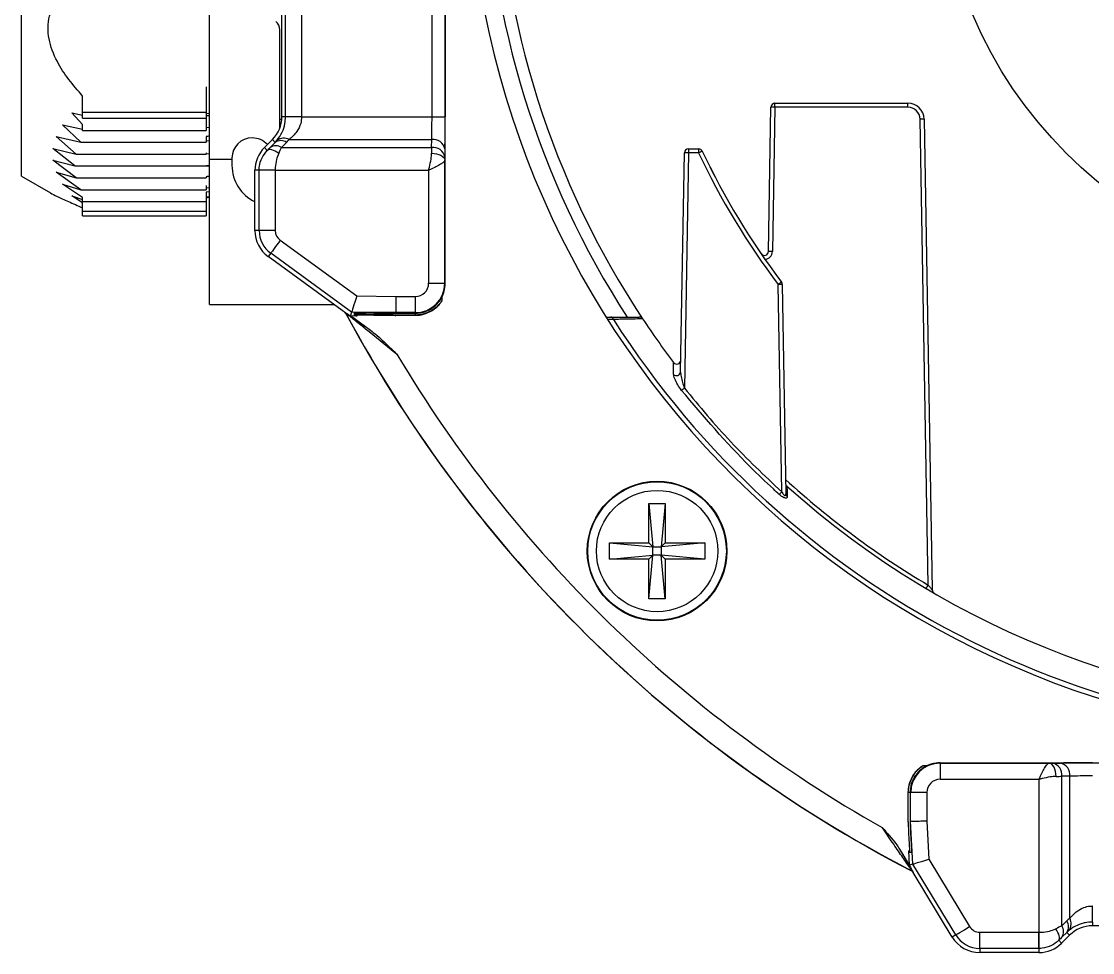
# Model space of a CAD drawing. Extents: x 7 to 135, y 1 to 99.
# Drawn here: x 52.162 to 56.149, y 41.166 to 44.635 of the extents above; entities that cross this region are included whole.
import ezdxf

# ---------------------------------------------------------------- set-up
doc = ezdxf.new("R2010")
doc.units = 0
doc.header["$MEASUREMENT"] = 0
doc.layers.add('OBJECT', color=7, linetype='CONTINUOUS')

msp = doc.modelspace()

# ---------------------------------------------------------------- linework, layer by layer
at = {"layer": 'OBJECT'}
for p, q in [((53.7394, 43.6594), (53.7394, 47.0004)), ((52.8619, 44.121), (52.8619, 46.5389)), ((53.205, 46.3802), (53.205, 44.2796)), ((53.6904, 44.2796), (53.6904, 46.3802)), ((53.7394, 46.3802), (53.7394, 44.2796)), ((52.1619, 44.0586), (52.1619, 46.0132)), ((53.1313, 44.2796), (53.1313, 44.6708)), ((53.145, 44.2796), (53.145, 44.6776)), ((53.1239, 44.271), (53.1239, 44.6039)), ((52.8494, 44.3908), (52.8494, 44.2964)), ((52.3897, 44.2964), (52.3897, 44.357)), ((54.9426, 43.778), (54.9519, 44.3153)), ((54.9669, 44.3153), (54.9576, 43.778)), ((54.9669, 44.3153), (54.9669, 44.33)), ((54.9669, 44.33), (55.4622, 44.33)), ((55.4622, 44.3153), (54.9669, 44.3153)), ((55.4622, 44.3153), (55.4622, 44.33)), ((52.3494, 44.2941), (52.3897, 44.2858)), ((52.3897, 44.2515), (52.3494, 44.2941)), ((52.3897, 44.2964), (52.8494, 44.2964)), ((52.3897, 44.2748), (52.3897, 44.2964)), ((52.3897, 44.2748), (52.8494, 44.2748)), ((52.8494, 44.2964), (52.8494, 44.2748)), ((52.8494, 44.2919), (52.8619, 44.2926)), ((52.8494, 44.2748), (52.8494, 44.229)), ((53.1239, 44.2381), (53.1239, 44.271)), ((53.1239, 44.271), (53.131, 44.271)), ((53.145, 44.2796), (53.1313, 44.2796)), ((53.205, 44.2796), (53.145, 44.2796)), ((53.205, 44.2796), (53.6904, 44.2796)), ((53.6904, 44.2796), (53.7394, 44.2796)), ((55.5375, 42.535), (55.5072, 44.271)), ((55.5222, 44.271), (55.5528, 42.5172)), ((52.3143, 44.2499), (52.3897, 44.2337)), ((52.3832, 44.1848), (52.3143, 44.2499)), ((52.3897, 44.229), (52.3897, 44.2515)), ((52.3897, 44.229), (52.8494, 44.229)), ((52.8494, 44.24), (52.8619, 44.2407)), ((52.2906, 44.2057), (52.3832, 44.1848)), ((52.3659, 44.1407), (52.2906, 44.2057)), ((52.3832, 44.1848), (52.8494, 44.1848)), ((52.8494, 44.2062), (52.8494, 44.1848)), ((52.8494, 44.19), (52.8619, 44.1907)), ((53.0214, 44.201), (53.0205, 44.201)), ((53.0664, 44.1651), (53.0961, 44.1948)), ((53.0878, 44.1651), (53.1066, 44.1843)), ((53.1066, 44.1843), (53.0961, 44.1948)), ((53.1066, 44.1843), (53.1131, 44.1916)), ((53.149, 44.1843), (53.1303, 44.1651)), ((53.1585, 44.1948), (53.6895, 44.1948)), ((53.689, 44.1651), (53.6895, 44.1948)), ((52.2787, 44.1615), (52.3659, 44.1407)), ((52.3601, 44.0965), (52.2787, 44.1615)), ((52.8494, 44.1455), (52.8494, 44.1407)), ((53.0772, 44.1542), (53.0664, 44.1651)), ((53.1303, 44.1651), (53.689, 44.1651)), ((53.7385, 44.1601), (53.738, 44.1304)), ((54.6157, 43.328), (54.63, 44.1453)), ((54.645, 44.1451), (54.6297, 43.2686)), ((54.645, 44.16), (54.645, 44.1451)), ((54.645, 44.16), (54.683, 44.16)), ((54.683, 44.1451), (54.645, 44.1451)), ((54.683, 44.16), (54.683, 44.1451)), ((52.2787, 44.1174), (52.3601, 44.0965)), ((52.3659, 44.0523), (52.2787, 44.1174)), ((52.3659, 44.1407), (52.8494, 44.1407)), ((52.8494, 44.142), (52.8619, 44.1427)), ((52.9455, 44.121), (52.8619, 44.121)), ((52.8619, 43.58), (52.8619, 44.121)), ((52.9455, 44.126), (52.9455, 44.0986)), ((53.7378, 43.6594), (53.7378, 44.1179)), ((52.2906, 44.0732), (52.3659, 44.0523)), ((52.3832, 44.0081), (52.2906, 44.0732)), ((52.3601, 44.0965), (52.8494, 44.0965)), ((52.8494, 44.0965), (52.8619, 44.0972)), ((53.0467, 44.0802), (53.0313, 44.0802)), ((53.0313, 43.8557), (53.0313, 44.0802)), ((53.0467, 43.8557), (53.0467, 44.0802)), ((53.1067, 44.0802), (53.0467, 44.0802)), ((53.1067, 44.0802), (53.1067, 43.8557)), ((53.1067, 44.0802), (53.6778, 44.0802)), ((53.6778, 44.0802), (53.6778, 43.6594)), ((52.1619, 44.0586), (52.2698, 43.9957)), ((52.3143, 44.029), (52.3832, 44.0081)), ((52.3897, 43.9784), (52.3143, 44.029)), ((52.3659, 44.0523), (52.8494, 44.0523)), ((52.8494, 44.0565), (52.8494, 44.0523)), ((52.8494, 44.0241), (52.8494, 44.0081)), ((52.3494, 43.9848), (52.3897, 43.9711)), ((52.3897, 43.9588), (52.3494, 43.9848)), ((52.3832, 44.0081), (52.8494, 44.0081)), ((52.8494, 44.0149), (52.8619, 44.0157)), ((52.8619, 44.0002), (52.8494, 43.9982)), ((52.8494, 43.9982), (52.8494, 43.9639)), ((52.3897, 43.9639), (52.3897, 43.9784)), ((52.3897, 43.9639), (52.8494, 43.9639)), ((52.3897, 43.9282), (52.3897, 43.9588)), ((52.8494, 43.9811), (52.8619, 43.9819)), ((52.8494, 43.9639), (52.8494, 43.9282)), ((52.3897, 43.9282), (52.8494, 43.9282)), ((52.3897, 43.9108), (52.3897, 43.9282)), ((52.3897, 43.9108), (52.8494, 43.9108)), ((52.8494, 43.9282), (52.8494, 43.9108)), ((53.0467, 43.8557), (53.0313, 43.8557)), ((53.1067, 43.8557), (53.0467, 43.8557)), ((53.1251, 43.8196), (53.4109, 43.612)), ((53.0898, 43.7711), (53.0807, 43.7586)), ((53.3565, 43.5582), (53.0807, 43.7586)), ((53.391, 43.5523), (53.0898, 43.7711)), ((53.6778, 43.6594), (53.7378, 43.6594)), ((53.7378, 43.6594), (53.7394, 43.6594)), ((54.9921, 42.8825), (54.9793, 43.6551)), ((54.9943, 43.6552), (55.0072, 42.8745)), ((53.4109, 43.612), (53.5554, 43.6099)), ((53.5554, 43.6099), (53.6283, 43.6099)), ((53.6283, 43.5499), (53.6283, 43.6099)), ((53.7283, 43.5996), (53.7283, 43.612)), ((52.8619, 43.58), (53.3265, 43.58)), ((53.3695, 43.5474), (53.3689, 43.5468)), ((53.391, 43.5523), (53.3865, 43.5388)), ((53.5554, 43.5499), (53.391, 43.5523)), ((53.4063, 43.5491), (53.4063, 43.5439)), ((53.6283, 43.5499), (53.5554, 43.5499)), ((53.5554, 43.5499), (53.5554, 43.5475)), ((53.5554, 43.5475), (53.6283, 43.5475)), ((53.6283, 43.5499), (53.6283, 43.5475)), ((53.3865, 43.5388), (53.4113, 43.5385)), ((53.3865, 43.5388), (53.4611, 43.4846)), ((53.4063, 43.5416), (53.4063, 43.5386)), ((53.4063, 43.5386), (53.4113, 43.5385)), ((53.4113, 43.5385), (53.4113, 43.5419)), ((53.5553, 43.5411), (53.5553, 43.54)), ((53.6283, 43.5411), (53.5553, 43.5411)), ((53.5553, 43.54), (53.6283, 43.54)), ((53.6283, 43.5411), (53.6283, 43.54)), ((54.3399, 43.5336), (54.3562, 43.5336)), ((54.3656, 43.5246), (54.3449, 43.5246)), ((54.4978, 42.8394), (54.513, 42.6772)), ((54.4978, 42.8394), (54.5588, 42.8394)), ((54.4978, 42.6924), (54.4978, 42.8394)), ((54.5588, 42.8394), (54.5435, 42.6772)), ((54.5588, 42.8394), (54.5588, 42.6924)), ((54.3508, 42.6924), (54.4978, 42.6924)), ((54.3508, 42.6924), (54.513, 42.6772)), ((54.3508, 42.6314), (54.3508, 42.6924)), ((54.513, 42.6772), (54.4978, 42.6924)), ((54.513, 42.6772), (54.5435, 42.6772)), ((54.513, 42.6467), (54.513, 42.6772)), ((54.7058, 42.6924), (54.5435, 42.6772)), ((54.5588, 42.6924), (54.5435, 42.6772)), ((54.5435, 42.6772), (54.5435, 42.6467)), ((54.5588, 42.6924), (54.7058, 42.6924)), ((54.7058, 42.6924), (54.7058, 42.6314)), ((54.3508, 42.6314), (54.513, 42.6467)), ((54.4978, 42.6314), (54.3508, 42.6314)), ((54.4978, 42.4844), (54.513, 42.6467)), ((54.4978, 42.6314), (54.513, 42.6467)), ((54.4978, 42.4844), (54.4978, 42.6314)), ((54.5435, 42.6467), (54.513, 42.6467)), ((54.5588, 42.4844), (54.5435, 42.6467)), ((54.7058, 42.6314), (54.5435, 42.6467)), ((54.5435, 42.6467), (54.5588, 42.6314)), ((54.5588, 42.6314), (54.5588, 42.4844)), ((54.7058, 42.6314), (54.5588, 42.6314)), ((54.5588, 42.4844), (54.4978, 42.4844)), ((55.5818, 41.8714), (55.5818, 41.873)), ((55.5818, 41.873), (58.8108, 41.873)), ((55.5818, 41.8714), (55.5818, 41.8115)), ((55.5818, 41.8714), (55.9877, 41.8714)), ((56.0003, 41.8716), (56.03, 41.8721)), ((55.5344, 41.8619), (55.522, 41.8619)), ((55.5818, 41.8115), (55.9501, 41.8115)), ((55.9501, 41.2414), (55.9501, 41.8115)), ((56.0646, 41.8231), (56.0349, 41.8226)), ((56.0349, 41.2654), (56.0349, 41.8226)), ((56.0646, 41.2936), (56.0646, 41.8231)), ((55.4634, 41.7619), (55.4623, 41.7619)), ((55.4623, 41.7619), (55.4623, 41.6551)), ((55.4635, 41.6551), (55.4634, 41.7619)), ((55.4698, 41.7619), (55.4698, 41.6553)), ((55.4722, 41.7619), (55.4698, 41.7619)), ((55.4722, 41.6553), (55.4722, 41.7619)), ((55.5322, 41.7619), (55.4722, 41.7619)), ((55.5322, 41.7619), (55.5322, 41.6553)), ((55.4635, 41.6551), (55.4623, 41.6551)), ((55.4722, 41.6553), (55.4698, 41.6553)), ((55.4806, 41.4956), (55.4722, 41.6553)), ((55.5323, 41.6553), (55.5397, 41.5138)), ((55.4313, 41.5509), (55.4673, 41.4915)), ((55.4645, 41.5449), (55.4673, 41.4915)), ((55.4645, 41.5449), (55.4648, 41.5399)), ((55.4645, 41.5449), (55.4678, 41.5449)), ((55.4648, 41.5399), (55.4678, 41.5399)), ((55.47, 41.5399), (55.4754, 41.5399)), ((55.5397, 41.5138), (55.6916, 41.2628)), ((55.4806, 41.4956), (55.4673, 41.4915)), ((55.6403, 41.2318), (55.4806, 41.4956)), ((55.4756, 41.4701), (55.4758, 41.4704)), ((55.4814, 41.4652), (55.4811, 41.4649)), ((55.6271, 41.2238), (55.4811, 41.4649)), ((56.1491, 41.3396), (56.1495, 41.3396)), ((56.0349, 41.2654), (56.0536, 41.2837)), ((56.149, 41.2796), (56.149, 41.2659)), ((56.149, 41.2796), (56.1495, 41.2796)), ((55.7297, 41.2414), (55.9496, 41.2414)), ((55.7297, 41.1814), (55.7297, 41.2414)), ((55.9496, 41.1814), (55.9496, 41.2414)), ((56.0536, 41.2413), (56.0349, 41.223)), ((56.0613, 41.2481), (56.0536, 41.2413)), ((56.0536, 41.2413), (56.0641, 41.2308)), ((56.5371, 41.2659), (56.149, 41.2659)), ((55.6403, 41.2318), (55.6271, 41.2238)), ((56.0236, 41.2119), (56.0344, 41.2011)), ((56.0641, 41.2308), (56.0344, 41.2011)), ((55.9496, 41.1814), (55.7297, 41.1814)), ((55.7297, 41.1814), (55.7297, 41.1659)), ((55.9496, 41.1659), (55.7297, 41.1659)), ((55.9496, 41.1814), (55.9496, 41.1659))]:
    msp.add_line(p, q, dxfattribs=at)
at = {"layer": 'OBJECT', "flags": 128}
for points in [[(53.1197, 44.1434), (53.1129, 44.1479), (53.1064, 44.1515), (53.1001, 44.1544), (53.0942, 44.1563), (53.0889, 44.1572), (53.0842, 44.1572), (53.0803, 44.1562), (53.0772, 44.1542)], [(53.6888, 44.1438), (53.6983, 44.1433), (53.7074, 44.1418), (53.7158, 44.1393), (53.7232, 44.1361), (53.7293, 44.1322), (53.7339, 44.1277), (53.7367, 44.1229), (53.7378, 44.1179)], [(53.1251, 43.8196), (53.1183, 43.8103), (53.1117, 43.8013), (53.1057, 43.7929), (53.1004, 43.7856), (53.096, 43.7796), (53.0927, 43.775), (53.0906, 43.7722), (53.0898, 43.7711)], [(53.4109, 43.612), (53.407, 43.6005), (53.4033, 43.5894), (53.3999, 43.5792), (53.3969, 43.5702), (53.3944, 43.5627), (53.3926, 43.5571), (53.3914, 43.5536), (53.391, 43.5523)], [(53.3645, 43.5519), (53.3648, 43.5522), (53.3651, 43.5524)], [(56.0137, 41.8225), (56.0131, 41.8319), (56.0116, 41.841), (56.0092, 41.8494), (56.006, 41.8568), (56.002, 41.8629), (55.9976, 41.8675), (55.9927, 41.8704), (55.9877, 41.8714)], [(55.4806, 41.4956), (55.4819, 41.496), (55.4854, 41.4971), (55.4909, 41.4988), (55.4983, 41.501), (55.5072, 41.5038), (55.5173, 41.5069), (55.5283, 41.5103), (55.5397, 41.5138)], [(55.6403, 41.2318), (55.6415, 41.2325), (55.6445, 41.2343), (55.6493, 41.2372), (55.6557, 41.2411), (55.6634, 41.2458), (55.6722, 41.2511), (55.6817, 41.2568), (55.6916, 41.2628)], [(55.9507, 41.1814), (55.9507, 41.1827), (55.9507, 41.1862), (55.9506, 41.1919), (55.9505, 41.1993), (55.9504, 41.2084), (55.9503, 41.2187), (55.9502, 41.2298), (55.9501, 41.2414)], [(56.0236, 41.2119), (56.0255, 41.2149), (56.0264, 41.2188), (56.0264, 41.2235), (56.0254, 41.2288), (56.0234, 41.2347), (56.0205, 41.241), (56.0168, 41.2476), (56.0123, 41.2543)]]:
    msp.add_lwpolyline(points, dxfattribs=at)
at = {"layer": 'OBJECT'}
for centre, radius in [((57.1964, 45.29), 1.62), ((54.5283, 42.6619), 0.26), ((54.5283, 42.6619), 0.2578), ((54.5283, 42.6619), 0.226)]:
    msp.add_circle(centre, radius, dxfattribs=at)
for centre, radius, start, end in [((57.1963, 45.3299), 3.375, 98.3863, 0), ((57.1964, 45.33), 3.3095, 181.5583, 212.875), ((57.1964, 45.33), 3.265, 181.5796, 213.5221), ((53.0839, 44.6039), 0.04, 360, 50.8931), ((54.9669, 44.315), 0.015, 90, 179), ((54.9594, 44.1003), 0.2151, 88.0017, 91.9983), ((55.4622, 44.27), 0.06, 1, 90), ((55.4622, 44.2703), 0.045, 1, 90), ((53.0113, 44.2796), 0.12, 315, 0), ((55.5147, 44.0561), 0.215, 88.0015, 91.9985), ((53.0205, 44.126), 0.075, 90, 180), ((53.0214, 44.126), 0.075, 41.7571, 90), ((53.1278, 44.1527), 0.0381, 56.1572, 123.8602), ((53.1382, 44.1601), 0.0402, 59.5677, 128.487), ((53.6951, 44.1507), 0.0444, 12.238, 97.225), ((53.1513, 44.0802), 0.12, 135, 180), ((53.1091, 44.1334), 0.0381, 56.1572, 123.8603), ((53.6946, 44.121), 0.0444, 12.2379, 97.2251), ((54.645, 44.145), 0.015, 90, 179), ((54.6337, 43.7155), 0.4298, 88.5002, 90.4998), ((54.683, 44.145), 0.015, 25.243, 90), ((54.888, 43.719), 0.4729, 113.8836, 115.6945), ((57.1964, 45.3301), 2.7787, 205.243, 217.0723), ((57.1964, 45.33), 2.7637, 205.243, 217.0723), ((53.0955, 44.0986), 0.15, 180, 244.6495), ((53.1513, 43.8557), 0.12, 180, 234), ((53.1513, 43.8557), 0.1045, 180, 234), ((53.1513, 43.8557), 0.0445, 180, 234), ((57.1964, 45.33), 3.3575, 212.5293, 332.4228), ((54.9276, 43.7782), 0.015, 214.3703, 359), ((54.9276, 43.7785), 0.03, 274.3089, 359), ((54.9501, 43.5631), 0.215, 88.0014, 91.9986), ((53.6283, 43.6594), 0.0495, 270, 0), ((53.6283, 43.6594), 0.1095, 270, 0), ((55.3045, 43.2308), 0.5345, 125.8715, 127.4711), ((54.9902, 43.2252), 0.43, 89.4508, 91.4495), ((54.9793, 43.6549), 0.015, 0.95, 37.0723), ((53.3563, 43.5403), 0.015, 28.2489, 53.9948), ((57.7863, 45.9199), 5.0136, 208.2433, 242.5594), ((53.5511, 43.5468), 0.0774, 355.7506, 0.4203), ((53.6177, 43.5189), 0.0844, 28.7334, 32.6026), ((57.7863, 45.9199), 5.014, 208.3607, 242.5581), ((54.3548, 43.5227), 0.011, 9.9412, 82.5026), ((54.4619, 43.5186), 0.015, 33.5221, 90), ((57.1964, 45.33), 3.265, 213.5221, 217.0204), ((57.7863, 45.9199), 4.9236, 210.851, 240.5566), ((54.6015, 43.3732), 0.015, 217.0204, 359), ((54.6005, 43.3308), 0.0154, 225.5005, 349.5894), ((53.8683, 44.221), 1.2193, 308.0146, 308.6368), ((57.1964, 45.3297), 3.25, 227.6351, 239.3089), ((53.9297, 43.8434), 1.4325, 317.3473, 317.8735), ((55.0197, 42.875), 0.0125, 182.1771, 237.8661), ((57.1964, 45.33), 3.265, 227.9974, 311.9606), ((55.1811, 42.7423), 0.4123, 327.764, 329.8172), ((55.5678, 42.5175), 0.015, 181, 239.9282), ((55.5818, 41.7619), 0.1095, 90, 180), ((55.9909, 41.8282), 0.0444, 352.7751, 77.7617), ((56.0206, 41.8287), 0.0444, 352.7749, 77.7625), ((55.4413, 41.7515), 0.0842, 57.3939, 61.271), ((55.5818, 41.7619), 0.0495, 90, 180), ((55.4692, 41.6845), 0.0776, 89.5834, 94.243), ((55.4694, 41.458), 0.014, 31.1933, 62.5563), ((50.5324, 41.3252), 5.6167, 359.5348, 0.1467), ((56.022, 41.2625), 0.0381, 326.1398, 33.8428), ((56.0298, 41.2733), 0.0403, 321.3019, 30.2809), ((55.7297, 41.2859), 0.0445, 211.19, 270), ((55.9496, 41.2859), 0.0445, 270, 270.6432), ((56.0033, 41.2442), 0.0381, 326.1397, 33.8429), ((56.149, 41.1459), 0.12, 90, 135), ((55.7297, 41.2859), 0.12, 211.19, 270), ((55.7297, 41.2859), 0.1045, 211.19, 270), ((55.9496, 41.2859), 0.12, 270, 315), ((55.9496, 41.2859), 0.1045, 270, 270.6432)]:
    msp.add_arc(centre, radius, start, end, dxfattribs=at)
for centre, major_axis, ratio, start_param, end_param in [((53.6874, 44.2796), (0, 0.12), 0.024583, 3.926991, 4.712389), ((53.7364, 44.2796), (0, 0.169), 0.017455, 3.926991, 4.712389), ((53.0113, 44.3187), (0, 0.1925), 0.999848, 3.939411, 4.012878), ((53.0444, 44.1226), (0.06, 0.06), 0.012341, 5.279561, 5.510131), ((53.0868, 44.0802), (0.06, 0.12), 0.009874, 5.272155, 5.502725), ((53.6899, 44.0802), (0, 0.12), 0.010328, 0.785398, 1.011775), ((53.7389, 44.0802), (0, 0.071), 0.017455, 0.785398, 1.011775), ((52.5387, 43.5622), (1.0167, -0.0147), 0.000257, 5.743874, 6.283187), ((52.5386, 43.5564), (1.0167, -0.0153), 0.000257, 0.000002, 0.53923), ((52.5386, 43.5546), (1.0167, -0.0147), 0.000257, 5.74398, 6.283187), ((55.9501, 41.8725), (0.071, 0), 0.017455, 5.271411, 5.497787), ((56.1495, 41.8701), (0.169, 0), 0.017455, 1.570796, 2.356194), ((55.9501, 41.8235), (0.12, 0), 0.010328, 5.271411, 5.497787), ((56.1495, 41.8211), (0.12, 0), 0.024583, 1.570796, 2.356194), ((55.4772, 41.3688), (-0.0149, 0.2863), 0.000913, 6.283162, 7.191886), ((55.4785, 41.3688), (-0.0151, 0.2863), 0.000913, 5.374248, 6.283161), ((55.4847, 41.369), (-0.0149, 0.2863), 0.000913, 6.283162, 7.192756), ((56.188, 41.1459), (0.1925, 0), 0.999848, 2.266878, 2.343774), ((55.9501, 41.2219), (0.12, 0.06), 0.009874, 0.780461, 1.020879), ((55.9925, 41.1795), (0.06, 0.06), 0.012341, 0.773054, 1.013473)]:
    msp.add_ellipse(centre, major_axis=major_axis, ratio=ratio, start_param=start_param, end_param=end_param, dxfattribs=at)
for points, knots in [([(52.3897, 44.357), (52.3719, 44.3773), (52.3363, 44.4179), (52.2904, 44.489), (52.259, 44.5704), (52.2603, 44.6535), (52.2911, 44.7198), (52.3356, 44.7711), (52.3717, 44.7971), (52.3897, 44.8101)], [0, 0, 0, 0, 0.132478, 0.264598, 0.424795, 0.586022, 0.731881, 0.865749, 1, 1, 1, 1]), ([(52.8619, 44.2855), (52.8587, 44.2843), (52.8547, 44.2827), (52.8503, 44.2826), (52.8494, 44.2826)], [0, 0, 0, 0, 0.77115, 1, 1, 1, 1]), ([(53.1131, 44.1916), (53.12, 44.201), (53.132, 44.2174), (53.1433, 44.25), (53.1445, 44.271), (53.145, 44.2796)], [0, 0, 0, 0, 0.438185, 0.768765, 1, 1, 1, 1]), ([(53.205, 44.2796), (53.2042, 44.2713), (53.2025, 44.2511), (53.1861, 44.2198), (53.1685, 44.2038), (53.1585, 44.1948)], [0, 0, 0, 0, 0.233281, 0.565459, 1, 1, 1, 1]), ([(52.8619, 44.2087), (52.8609, 44.2082), (52.857, 44.2064), (52.8526, 44.2063), (52.8494, 44.2062)], [0, 0, 0, 0, 0.255713, 1, 1, 1, 1]), ([(53.0467, 44.0802), (53.0469, 44.0843), (53.0475, 44.1004), (53.0554, 44.1276), (53.0701, 44.1455), (53.0772, 44.1542)], [0, 0, 0, 0, 0.149911, 0.585098, 1, 1, 1, 1]), ([(53.1197, 44.1434), (53.1166, 44.1358), (53.1101, 44.1198), (53.1071, 44.0973), (53.1068, 44.0837), (53.1067, 44.0802)], [0, 0, 0, 0, 0.401581, 0.845354, 1, 1, 1, 1]), ([(53.6778, 44.0802), (53.6778, 44.0803), (53.6779, 44.0805), (53.6779, 44.0808), (53.6781, 44.0813), (53.6784, 44.0827), (53.6792, 44.0862), (53.6823, 44.0996), (53.687, 44.1201), (53.6883, 44.1366), (53.6888, 44.1438)], [0, 0, 0, 0, 0.006411, 0.007945, 0.012356, 0.029422, 0.070263, 0.17074, 0.638608, 1, 1, 1, 1]), ([(53.7378, 44.1179), (53.7369, 44.1157), (53.7354, 44.1117), (53.7254, 44.1042), (53.7106, 44.0958), (53.6952, 44.0883), (53.6842, 44.0832), (53.6801, 44.0813), (53.6779, 44.0803), (53.6778, 44.0802)], [0, 0, 0, 0, 0.220983, 0.393623, 0.629569, 0.865292, 0.927328, 0.996391, 1, 1, 1, 1]), ([(52.8619, 44.0988), (52.8601, 44.0981), (52.8561, 44.0965), (52.8518, 44.0965), (52.8494, 44.0965)], [0, 0, 0, 0, 0.442949, 1, 1, 1, 1]), ([(54.7241, 44.0946), (54.7242, 44.0944), (54.7263, 44.0902), (54.7351, 44.0729), (54.7444, 44.0548), (54.7512, 44.0418), (54.7518, 44.0407)], [0, 0, 0, 0, 0.0099562, 0.3023441, 0.9419575, 1, 1, 1, 1]), ([(52.8619, 44.0588), (52.8592, 44.0579), (52.8551, 44.0566), (52.8508, 44.0565), (52.8494, 44.0565)], [0, 0, 0, 0, 0.661637, 1, 1, 1, 1]), ([(52.27, 43.9959), (52.2771, 43.992), (52.2918, 43.9841), (52.3358, 43.9642), (52.3716, 43.9484), (52.3897, 43.9404)], [0, 0, 0, 0, 0.319297, 0.654826, 1, 1, 1, 1]), ([(52.8619, 43.9797), (52.8609, 43.9793), (52.857, 43.9778), (52.8527, 43.9778), (52.8494, 43.9779)], [0, 0, 0, 0, 0.233093, 1, 1, 1, 1]), ([(53.6882, 43.5649), (53.6953, 43.5702), (53.7112, 43.582), (53.73, 43.6093), (53.7381, 43.6355), (53.7394, 43.6534), (53.7394, 43.6584), (53.7394, 43.6593), (53.7394, 43.6594)], [0, 0, 0, 0, 0.2162364, 0.4848888, 0.8577047, 0.9736086, 0.9965692, 1, 1, 1, 1]), ([(53.5554, 43.6099), (53.5554, 43.6021), (53.5554, 43.5865), (53.5554, 43.5669), (53.5554, 43.5529), (53.5554, 43.5509), (53.5554, 43.5499)], [0, 0, 0, 0, 0.250001, 0.499988, 0.749994, 1, 1, 1, 1]), ([(53.6916, 43.5582), (53.6959, 43.5611), (53.7052, 43.5674), (53.7155, 43.5778), (53.7222, 43.586), (53.7251, 43.5902), (53.7258, 43.5914), (53.7248, 43.5903), (53.7219, 43.5864), (53.7157, 43.5792), (53.7058, 43.5692), (53.6965, 43.5628), (53.6917, 43.5595)], [0, 0, 0, 0, 0.128416, 0.279934, 0.388897, 0.456477, 0.507145, 0.557785, 0.621629, 0.719234, 0.854873, 1, 1, 1, 1]), ([(53.693, 43.5593), (53.6967, 43.5618), (53.7058, 43.5679), (53.7161, 43.5783), (53.723, 43.5871), (53.7253, 43.5905), (53.7262, 43.592), (53.7268, 43.5931), (53.7276, 43.5951), (53.7282, 43.5973), (53.7281, 43.5989), (53.7281, 43.5996)], [0, 0, 0, 0, 0.199717, 0.50124, 0.721012, 0.83855, 0.870384, 0.894728, 0.924846, 0.970248, 1, 1, 1, 1]), ([(53.7274, 43.599), (53.7279, 43.5995), (53.7285, 43.5999), (53.7282, 43.5996), (53.7282, 43.5996)], [0, 0, 0, 0, 0.88411, 1, 1, 1, 1]), ([(53.3565, 43.5582), (53.3568, 43.558), (53.3573, 43.5576), (53.3583, 43.5569), (53.3602, 43.5555), (53.3624, 43.5537), (53.3637, 43.5526), (53.3645, 43.5519)], [0, 0, 0, 0, 0.033051, 0.074378, 0.154533, 0.45973, 1, 1, 1, 1]), ([(53.3645, 43.5519), (53.3647, 43.5517), (53.3649, 43.5515), (53.3654, 43.5511), (53.3657, 43.5508), (53.366, 43.5505), (53.3663, 43.5501), (53.3667, 43.5498), (53.3668, 43.5496), (53.367, 43.5494), (53.3672, 43.5491), (53.3676, 43.5486), (53.3684, 43.5477), (53.3687, 43.5472), (53.3689, 43.5468)], [0, 0, 0, 0, 0.164678, 0.272737, 0.345775, 0.402417, 0.459455, 0.479824, 0.494484, 0.509207, 0.526679, 0.55644, 0.64948, 1, 1, 1, 1]), ([(53.3651, 43.5524), (53.3657, 43.5521), (53.367, 43.5514), (53.3777, 43.5441), (53.4026, 43.5266), (53.433, 43.5048), (53.4555, 43.4886), (53.4611, 43.4846)], [0, 0, 0, 0, 0.106436, 0.23771, 0.44745, 0.863237, 1, 1, 1, 1]), ([(53.3689, 43.5468), (53.3693, 43.5463), (53.3698, 43.5454), (53.3707, 43.544), (53.3714, 43.5428), (53.3721, 43.5417), (53.3727, 43.5406), (53.3733, 43.5396), (53.3737, 43.5388), (53.374, 43.5383), (53.3741, 43.5382)], [0, 0, 0, 0, 0.321647, 0.539481, 0.68807, 0.790331, 0.893888, 0.936662, 0.979933, 1, 1, 1, 1]), ([(53.5593, 43.395), (53.557, 43.3969), (53.5181, 43.4284), (53.4628, 43.4732), (53.4049, 43.5198), (53.3815, 43.5384), (53.3713, 43.5463), (53.3701, 43.5471), (53.3695, 43.5474)], [0, 0, 0, 0, 0.032683, 0.546458, 0.771872, 0.881824, 0.947953, 1, 1, 1, 1]), ([(53.4063, 43.5491), (53.4051, 43.5491), (53.4027, 43.5492), (53.4003, 43.5493), (53.3991, 43.5494), (53.3993, 43.5494), (53.4009, 43.5495), (53.4038, 43.5495), (53.4073, 43.5495), (53.4099, 43.5494), (53.4111, 43.5494)], [0, 0, 0, 0, 0.1271044, 0.2541665, 0.3812059, 0.5082279, 0.6351764, 0.7621474, 0.8892197, 1, 1, 1, 1]), ([(53.6283, 43.5475), (53.6385, 43.5482), (53.6597, 43.5497), (53.6784, 43.5597), (53.6882, 43.5649)], [0, 0, 0, 0, 0.480227, 1, 1, 1, 1]), ([(53.6917, 43.5595), (53.6827, 43.5546), (53.663, 43.5438), (53.6405, 43.542), (53.6283, 43.5411)], [0, 0, 0, 0, 0.45363, 1, 1, 1, 1]), ([(53.6283, 43.54), (53.6384, 43.5406), (53.6608, 43.5421), (53.6807, 43.5525), (53.6916, 43.5582)], [0, 0, 0, 0, 0.454596, 1, 1, 1, 1]), ([(53.4111, 43.5434), (53.4097, 43.5434), (53.4069, 43.5435), (53.4033, 43.5436), (53.4007, 43.5437), (53.3992, 43.5437), (53.3992, 43.5438), (53.4005, 43.5439), (53.403, 43.5439), (53.4052, 43.5439), (53.4063, 43.5439)], [0, 0, 0, 0, 0.12721, 0.254396, 0.381577, 0.508645, 0.635616, 0.762534, 0.889522, 1, 1, 1, 1]), ([(53.4063, 43.5416), (53.4051, 43.5416), (53.4027, 43.5417), (53.4003, 43.5418), (53.3991, 43.5418), (53.3993, 43.5419), (53.4009, 43.542), (53.4037, 43.542), (53.4073, 43.542), (53.4099, 43.5419), (53.4111, 43.5419)], [0, 0, 0, 0, 0.127095, 0.254205, 0.381226, 0.508227, 0.635155, 0.762164, 0.889224, 1, 1, 1, 1]), ([(54.3562, 43.5336), (54.3692, 43.5336), (54.4059, 43.5336), (54.451, 43.5336), (54.4583, 43.5336), (54.4619, 43.5336)], [0, 0, 0, 0, 0.214775, 0.606851, 1, 1, 1, 1]), ([(54.4744, 43.5269), (54.4707, 43.5268), (54.4634, 43.5266), (54.4207, 43.5257), (54.3857, 43.525), (54.3719, 43.5247), (54.3656, 43.5246)], [0, 0, 0, 0, 0.393978, 0.785794, 0.902363, 1, 1, 1, 1]), ([(53.4611, 43.4846), (53.469, 43.4784), (53.5037, 43.4513), (53.5346, 43.4194), (53.5591, 43.3953), (53.5593, 43.395)], [0, 0, 0, 0, 0.2258053, 0.9923088, 1, 1, 1, 1]), ([(54.5897, 43.3198), (54.5897, 43.3296), (54.5896, 43.3455), (54.5895, 43.3608), (54.5895, 43.3629), (54.5895, 43.3641)], [0, 0, 0, 0, 0.393427, 0.638553, 1, 1, 1, 1]), ([(54.6193, 43.2604), (54.6143, 43.2673), (54.604, 43.2816), (54.5952, 43.2999), (54.5905, 43.3129), (54.59, 43.3177), (54.5897, 43.3198)], [0, 0, 0, 0, 0.340398, 0.701561, 0.863284, 1, 1, 1, 1]), ([(54.6157, 43.328), (54.6158, 43.3258), (54.616, 43.3207), (54.6182, 43.3077), (54.6222, 43.2899), (54.6272, 43.2755), (54.6297, 43.2686)], [0, 0, 0, 0, 0.124262, 0.283939, 0.655221, 1, 1, 1, 1]), ([(54.6297, 43.2686), (54.686, 43.2008), (54.799, 43.0648), (54.9276, 42.9434), (54.9921, 42.8825)], [0, 0, 0, 0, 0.49837, 1, 1, 1, 1]), ([(54.9832, 42.8728), (54.9758, 42.8795), (54.9389, 42.9132), (54.8104, 43.0356), (54.7018, 43.1632), (54.6193, 43.2604)], [0, 0, 0, 0, 0.056384, 0.281955, 1, 1, 1, 1]), ([(55.008, 42.9069), (55.0088, 42.9062), (55.0098, 42.9053), (55.0112, 42.904), (55.0115, 42.9038), (55.0115, 42.9037)], [0, 0, 0, 0, 0.810441, 0.974646, 1, 1, 1, 1]), ([(55.0131, 42.8644), (55.0129, 42.8631), (55.0127, 42.8607), (55.0106, 42.8593), (55.0078, 42.8588), (55.0043, 42.8592), (54.9979, 42.8618), (54.9906, 42.8664), (54.9857, 42.8707), (54.9832, 42.8728)], [0, 0, 0, 0, 0.166759, 0.302095, 0.335213, 0.482164, 0.617664, 0.809889, 1, 1, 1, 1]), ([(54.9921, 42.8825), (54.9933, 42.8804), (54.9956, 42.8764), (54.9993, 42.8718), (55.0023, 42.8693), (55.0041, 42.8687), (55.0053, 42.8688), (55.0062, 42.8695), (55.0071, 42.8713), (55.0072, 42.8732), (55.0072, 42.8745)], [0, 0, 0, 0, 0.2262649, 0.4306545, 0.5547012, 0.6341614, 0.6774506, 0.7662198, 0.8274734, 1, 1, 1, 1]), ([(55.0115, 42.9037), (55.0116, 42.9027), (55.0117, 42.9006), (55.0122, 42.886), (55.0128, 42.8714), (55.0131, 42.8644)], [0, 0, 0, 0, 0.359275, 0.696521, 1, 1, 1, 1]), ([(55.5375, 42.535), (55.5394, 42.5327), (55.5427, 42.5288), (55.5471, 42.5237), (55.5503, 42.52), (55.5522, 42.5179), (55.5528, 42.5172), (55.5528, 42.5172), (55.5528, 42.5172)], [0, 0, 0, 0, 0.286103, 0.50939, 0.692032, 0.850864, 0.961451, 1, 1, 1, 1]), ([(55.5818, 41.873), (55.5816, 41.873), (55.5807, 41.873), (55.5757, 41.873), (55.5578, 41.8718), (55.5317, 41.8636), (55.5043, 41.8448), (55.4925, 41.8289), (55.4873, 41.8218)], [0, 0, 0, 0, 0.0034303, 0.0263914, 0.1422953, 0.5151118, 0.783764, 1, 1, 1, 1]), ([(55.9501, 41.8115), (55.9501, 41.8116), (55.9512, 41.8139), (55.9532, 41.8181), (55.9584, 41.8292), (55.9658, 41.8446), (55.974, 41.859), (55.9813, 41.8686), (55.9854, 41.8713), (55.9877, 41.8714), (55.9877, 41.8714)], [0, 0, 0, 0, 0.003609, 0.078391, 0.138168, 0.374465, 0.610986, 0.765274, 0.993069, 1, 1, 1, 1]), ([(55.5095, 41.8565), (55.5093, 41.8564), (55.5073, 41.855), (55.4999, 41.849), (55.4898, 41.8388), (55.4835, 41.8295), (55.4805, 41.8252)], [0, 0, 0, 0, 0.026288, 0.299108, 0.678475, 1, 1, 1, 1]), ([(55.4818, 41.8253), (55.4852, 41.8301), (55.4916, 41.8394), (55.5015, 41.8494), (55.5088, 41.8555), (55.5126, 41.8585), (55.5138, 41.8594), (55.5127, 41.8588), (55.5106, 41.8573), (55.5095, 41.8565)], [0, 0, 0, 0, 0.241637, 0.467473, 0.629984, 0.736283, 0.820599, 0.904961, 1, 1, 1, 1]), ([(55.522, 41.8619), (55.5219, 41.8619), (55.5209, 41.862), (55.5191, 41.8617), (55.5168, 41.861), (55.5154, 41.8604), (55.5145, 41.8599), (55.5137, 41.8594), (55.5125, 41.8587), (55.5107, 41.8574), (55.5095, 41.8565)], [0, 0, 0, 0, 0.008632, 0.163482, 0.288411, 0.375831, 0.435793, 0.508585, 0.667505, 1, 1, 1, 1]), ([(55.4805, 41.8252), (55.4757, 41.8163), (55.4651, 41.7965), (55.4633, 41.7741), (55.4623, 41.7619)], [0, 0, 0, 0, 0.454598, 1, 1, 1, 1]), ([(55.4634, 41.7619), (55.4641, 41.7721), (55.4656, 41.7945), (55.4761, 41.8144), (55.4818, 41.8253)], [0, 0, 0, 0, 0.453628, 1, 1, 1, 1]), ([(55.4873, 41.8218), (55.4824, 41.8129), (55.4723, 41.7942), (55.4707, 41.7729), (55.4698, 41.7619)], [0, 0, 0, 0, 0.480227, 1, 1, 1, 1]), ([(56.0137, 41.8225), (56.0136, 41.8225), (56.0067, 41.8224), (55.9898, 41.8204), (55.9698, 41.816), (55.9565, 41.8129), (55.953, 41.8121), (55.9513, 41.8118), (55.9507, 41.8116), (55.9504, 41.8115), (55.9502, 41.8115), (55.9501, 41.8115)], [0, 0, 0, 0, 0.005743, 0.356855, 0.829926, 0.915276, 0.96458, 0.98513, 0.992056, 0.993589, 1, 1, 1, 1]), ([(55.4758, 41.4704), (55.4755, 41.471), (55.4748, 41.4725), (55.4671, 41.4842), (55.4502, 41.5094), (55.4278, 41.5423), (55.3981, 41.5855), (55.379, 41.6133), (55.366, 41.6322)], [0, 0, 0, 0, 0.072536, 0.162857, 0.303952, 0.563142, 0.702516, 1, 1, 1, 1]), ([(55.366, 41.6322), (55.3662, 41.632), (55.3844, 41.6114), (55.4083, 41.5859), (55.4273, 41.557), (55.4313, 41.5509)], [0, 0, 0, 0, 0.007781, 0.791162, 1, 1, 1, 1]), ([(55.5322, 41.6553), (55.5245, 41.6552), (55.5089, 41.6549), (55.4892, 41.6546), (55.4753, 41.6547), (55.4733, 41.6551), (55.4722, 41.6553)], [0, 0, 0, 0, 0.2500027, 0.5000001, 0.7499916, 1, 1, 1, 1]), ([(55.4313, 41.5509), (55.4398, 41.5367), (55.4501, 41.5195), (55.4643, 41.4953), (55.4734, 41.4798), (55.4805, 41.4674), (55.4811, 41.4659), (55.4814, 41.4652)], [0, 0, 0, 0, 0.3699653, 0.4473682, 0.6976904, 0.8635132, 1, 1, 1, 1]), ([(55.4678, 41.5448), (55.4679, 41.5439), (55.468, 41.542), (55.4681, 41.5397), (55.4681, 41.5379), (55.4681, 41.537), (55.4681, 41.537), (55.468, 41.5379), (55.4679, 41.5392), (55.4678, 41.5399)], [0, 0, 0, 0, 0.142345, 0.284717, 0.427224, 0.569166, 0.710702, 0.852208, 1, 1, 1, 1]), ([(55.47, 41.5399), (55.47, 41.5393), (55.4701, 41.538), (55.4701, 41.537), (55.47, 41.537), (55.4699, 41.5379), (55.4698, 41.5396), (55.4696, 41.5419), (55.4695, 41.5438), (55.4695, 41.5448)], [0, 0, 0, 0, 0.141686, 0.283371, 0.425092, 0.566475, 0.708095, 0.850052, 1, 1, 1, 1]), ([(55.4754, 41.5448), (55.4754, 41.5439), (55.4755, 41.542), (55.4756, 41.5397), (55.4756, 41.5379), (55.4756, 41.537), (55.4756, 41.537), (55.4755, 41.538), (55.4754, 41.5392), (55.4754, 41.5399)], [0, 0, 0, 0, 0.142406, 0.284778, 0.427206, 0.569195, 0.710898, 0.852322, 1, 1, 1, 1]), ([(55.4789, 41.4681), (55.4787, 41.4682), (55.4784, 41.4684), (55.4779, 41.4688), (55.4774, 41.469), (55.4771, 41.4693), (55.4768, 41.4694), (55.4765, 41.4696), (55.4762, 41.4697), (55.476, 41.4699), (55.4758, 41.47), (55.4756, 41.4701), (55.4756, 41.4701)], [0, 0, 0, 0, 0.324814, 0.54313, 0.690274, 0.789812, 0.857439, 0.90394, 0.947904, 0.967705, 0.987569, 1, 1, 1, 1]), ([(55.4811, 41.4649), (55.4811, 41.465), (55.481, 41.4651), (55.4809, 41.4653), (55.4806, 41.4658), (55.4799, 41.4667), (55.4794, 41.4674), (55.479, 41.4679), (55.4789, 41.4681)], [0, 0, 0, 0, 0.011496, 0.026616, 0.054926, 0.176724, 0.657453, 1, 1, 1, 1]), ([(56.0646, 41.2936), (56.0719, 41.3018), (56.0859, 41.3176), (56.113, 41.3336), (56.1353, 41.3392), (56.1465, 41.3395), (56.1491, 41.3396)], [0, 0, 0, 0, 0.3555438, 0.6851577, 0.9245611, 1, 1, 1, 1]), ([(56.149, 41.2796), (56.1398, 41.2791), (56.1282, 41.2785), (56.1063, 41.2734), (56.0832, 41.2644), (56.0688, 41.2537), (56.0613, 41.2481)], [0, 0, 0, 0, 0.2447515, 0.3118627, 0.6405764, 1, 1, 1, 1]), ([(55.9501, 41.2414), (55.9533, 41.2414), (55.9665, 41.2418), (55.9887, 41.2448), (56.0047, 41.2513), (56.0123, 41.2543)], [0, 0, 0, 0, 0.145489, 0.594177, 1, 1, 1, 1]), ([(56.0236, 41.2119), (56.0149, 41.2047), (55.9971, 41.1901), (55.9702, 41.1823), (55.9545, 41.1816), (55.9507, 41.1814)], [0, 0, 0, 0, 0.41969, 0.859274, 1, 1, 1, 1])]:
    msp.add_open_spline(points, degree=3, knots=knots, dxfattribs=at)

doc.saveas('drawing.dxf')
